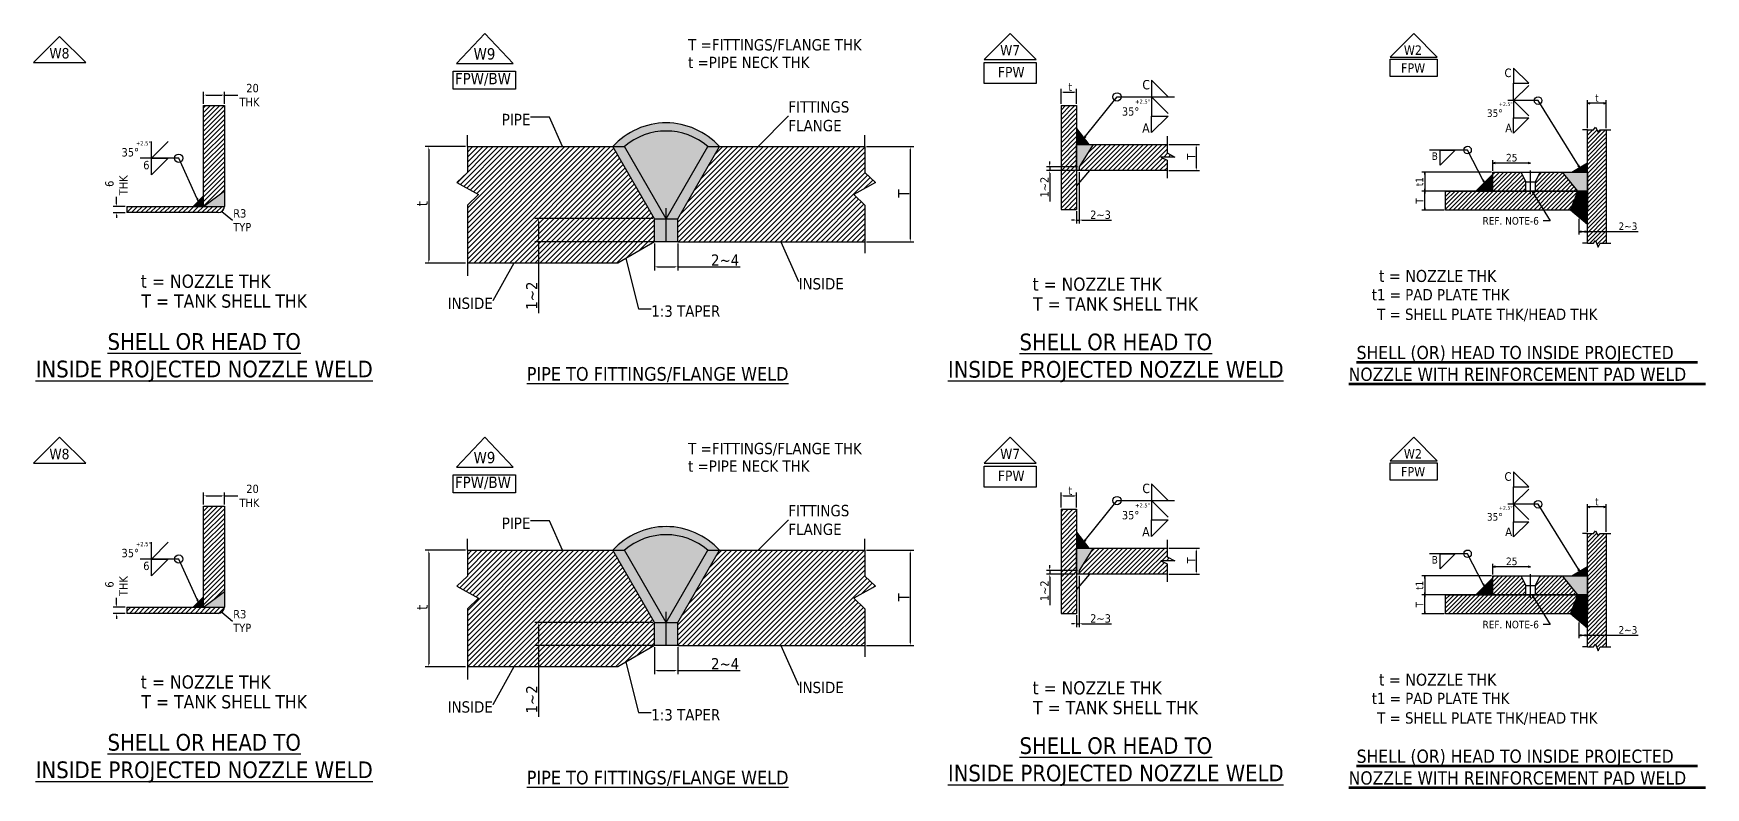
# Model space of a CAD drawing. Header units: inches. Extents: x 702.7 to 715.7, y -1006.6 to -1003.4.
# Drawn here: x 702.7 to 709.74, y -1006.59 to -1003.41 of the extents above; entities that cross this region are included whole.
import ezdxf

# ---------------------------------------------------------------- set-up
doc = ezdxf.new("R2010")
doc.units = ezdxf.units.IN
doc.header["$MEASUREMENT"] = 0
doc.linetypes.add('CHAIN', pattern=[0.7087, 0.4724, -0.0591, 0.1181, -0.0591])
for name, color, linetype, lineweight in [('Centerline (ANSI)', 7, 'Continuous', 25), ('Dimension (ANSI)', 7, 'Continuous', 25), ('Hatch (ANSI)', 7, 'Continuous', 18), ('Sketch Geometry (ANSI)', 7, 'Continuous', 25), ('Symbol (ANSI)', 7, 'Continuous', 25)]:
    doc.layers.add(name, color=color, linetype=linetype, lineweight=lineweight)
doc.styles.add('MtXpl_Tahoma', font='tahoma.ttf')
doc.styles.add('Note Text (ANSI)', font='tahoma.ttf')
doc.dimstyles.new('Default (ANSI)', dxfattribs={"dimtxt": 0.12, "dimasz": 0.098425, "dimexe": 0.125, "dimexo": 0.0625, "dimgap": 0.031496, "dimtad": 0, "dimtih": 1, "dimtoh": 1, "dimrnd": 1e-08, "dimzin": 4, "dimdsep": 46, "dimtxsty": 'Note Text (ANSI)', "dimcen": 0.09, "dimdle": 0.393701, "dimclrd": 256, "dimclre": 256, "dimclrt": 256, "dimadec": 0, "dimazin": 1, "dimtfac": 1, "dimtofl": 0, "dimtmove": 0, "dimatfit": 3, "dimfxl": 1, "dimtolj": 1, "dimtzin": 4, "dimlwd": -1, "dimlwe": -1, "dimarcsym": 0})
doc.dimstyles.new('Default - mm (ANSI)', dxfattribs={"dimtxt": 0.12, "dimasz": 0.098425, "dimexe": 0.125, "dimexo": 0.063, "dimgap": 0.031496, "dimtad": 0, "dimtoh": 1, "dimlfac": 25.4, "dimrnd": 1e-08, "dimzin": 4, "dimdsep": 46, "dimtxsty": 'Note Text (ANSI)', "dimcen": 0.09, "dimdle": 0.393701, "dimclrd": 256, "dimclre": 256, "dimclrt": 256, "dimadec": 1, "dimazin": 1, "dimtfac": 1, "dimtofl": 0, "dimtmove": 0, "dimatfit": 3, "dimfxl": 1, "dimtolj": 1, "dimtzin": 4, "dimlwd": -1, "dimlwe": -1, "dimarcsym": 0})
doc.dimstyles.new('Default - mm (ANSI)$7', dxfattribs={"dimtxt": 0.12, "dimasz": 0.098425, "dimexe": 0.125, "dimexo": 0.063, "dimgap": 0.031496, "dimtad": 0, "dimtoh": 1, "dimlfac": 25.4, "dimrnd": 1e-08, "dimzin": 4, "dimdsep": 46, "dimtxsty": 'Note Text (ANSI)', "dimcen": 0.09, "dimdle": 0.393701, "dimclrd": 256, "dimclre": 256, "dimclrt": 256, "dimadec": 1, "dimazin": 1, "dimtfac": 1, "dimtofl": 0, "dimtmove": 0, "dimatfit": 3, "dimfxl": 1, "dimtolj": 1, "dimtzin": 4, "dimlwd": -1, "dimlwe": -1, "dimarcsym": 0})
doc.dimstyles.new('Default - mm [in] (ANSI)', dxfattribs={"dimtxt": 0.12, "dimasz": 0.098425, "dimexe": 0.125, "dimexo": 0.063, "dimgap": 0.031496, "dimtad": 0, "dimtoh": 1, "dimlfac": 25.4, "dimrnd": 1e-08, "dimzin": 4, "dimdsep": 46, "dimtxsty": 'Note Text (ANSI)', "dimcen": 0.09, "dimdle": 0.393701, "dimclrd": 256, "dimclre": 256, "dimclrt": 256, "dimadec": 1, "dimazin": 1, "dimtfac": 1, "dimtofl": 0, "dimtmove": 0, "dimatfit": 3, "dimfxl": 1, "dimtolj": 1, "dimtzin": 4, "dimlwd": -1, "dimlwe": -1, "dimarcsym": 0})
pattern_1 = [(45, (-158.539, -363.578), (-2.245064, 2.245064), [])]
pattern_2 = [(45, (-137.8212, -348.956), (-2.245064, 2.245064), [])]
pattern_3 = [(45, (-160.9707, -395.909), (-2.245064, 2.245064), [])]

# ---------------------------------------------------------------- blocks, each defined once
blk = doc.blocks.new('*D11')
at = {"layer": 'Defpoints', "color": 0, "transparency": 16777216}
for p in [(316.3, 307.4), (296.3, 297.4), (316.3, 297.4)]:
    blk.add_point(p, dxfattribs=at)
at = {"layer": 'Dimension (ANSI)', "transparency": 16777216}
for p, q in [((296.3, 299), (296.3, 310.6)), ((298.8, 307.4), (313.8, 307.4)), ((316.3, 299), (316.3, 310.6)), ((316.3, 307.4), (329.2, 307.4))]:
    blk.add_line(p, q, dxfattribs=at)
for points in [[(298.8, 307.8), (298.8, 307), (296.3, 307.4)], [(313.8, 307.8), (313.8, 307), (316.3, 307.4)]]:
    blk.add_solid(points, dxfattribs=at)
at = {"layer": 'Dimension (ANSI)', "transparency": 16777216, "insert": (340.2, 307.4), "char_height": 8, "attachment_point": 5, "style": 'Note Text (ANSI)'}
blk.add_mtext('\\A1; \\fTahoma|b0|i0; 20\\P\\fTahoma|b0|i0;THK', dxfattribs=at)
blk = doc.blocks.new('*D12')
at = {"layer": 'Defpoints', "color": 0, "transparency": 16777216}
for p in [(212.9, 194.8), (222.9, 200.8), (222.9, 194.8)]:
    blk.add_point(p, dxfattribs=at)
at = {"layer": 'Dimension (ANSI)', "transparency": 16777216}
for p, q in [((212.9, 203.3), (212.9, 209.9)), ((221.3, 200.8), (209.7, 200.8)), ((221.3, 194.8), (209.7, 194.8)), ((212.9, 192.3), (212.9, 189.8))]:
    blk.add_line(p, q, dxfattribs=at)
for points in [[(212.5, 203.3), (213.3, 203.3), (212.9, 200.8)], [(212.5, 192.3), (213.3, 192.3), (212.9, 194.8)]]:
    blk.add_solid(points, dxfattribs=at)
at = {"layer": 'Dimension (ANSI)', "transparency": 16777216, "insert": (212.9, 221), "char_height": 8, "attachment_point": 5, "rotation": 90, "style": 'Note Text (ANSI)'}
blk.add_mtext('\\A1; \\fTahoma|b0|i0;6\\P\\fTahoma|b0|i0;THK', dxfattribs=at)
blk = doc.blocks.new('*D5')
at = {"layer": 'Defpoints', "color": 0, "transparency": 16777216}
for p in [(287.3, 165.4), (307.7, 165.4), (287.3, 143.4)]:
    blk.add_point(p, dxfattribs=at)
at = {"layer": 'Dimension (ANSI)', "transparency": 16777216}
for p, q in [((287.3, 163.8), (287.3, 140.2)), ((307.7, 163.8), (307.7, 140.2)), ((289.8, 143.4), (305.2, 143.4)), ((307.7, 143.4), (362.8, 143.4))]:
    blk.add_line(p, q, dxfattribs=at)
for points in [[(289.8, 143.8), (289.8, 142.9), (287.3, 143.4)], [(305.2, 143.8), (305.2, 142.9), (307.7, 143.4)]]:
    blk.add_solid(points, dxfattribs=at)
at = {"layer": 'Dimension (ANSI)', "transparency": 16777216, "insert": (334.8, 154.3), "char_height": 6, "attachment_point": 1, "style": 'Note Text (ANSI)'}
blk.add_mtext('\\A1; \\fTahoma|b0|i0;{\\H9.9700;2~4}', dxfattribs=at)
blk = doc.blocks.new('*D6')
at = {"layer": 'Defpoints', "color": 0, "transparency": 16777216}
for p in [(185.2, 185.8), (287.3, 185.8), (287.3, 165.4)]:
    blk.add_point(p, dxfattribs=at)
at = {"layer": 'Dimension (ANSI)', "transparency": 16777216}
for p, q in [((285.7, 185.8), (182, 185.8)), ((185.2, 183.3), (185.2, 167.9)), ((285.7, 165.4), (182, 165.4)), ((185.2, 165.4), (185.2, 102.5))]:
    blk.add_line(p, q, dxfattribs=at)
for points in [[(184.8, 183.3), (185.6, 183.3), (185.2, 185.8)], [(184.8, 167.9), (185.6, 167.9), (185.2, 165.4)]]:
    blk.add_solid(points, dxfattribs=at)
at = {"layer": 'Dimension (ANSI)', "transparency": 16777216, "insert": (174.2, 103.3), "char_height": 6, "attachment_point": 1, "rotation": 90, "style": 'Note Text (ANSI)'}
blk.add_mtext('\\A1; \\fTahoma|b0|i0;{\\H9.9700;1~2}', dxfattribs=at)
blk = doc.blocks.new('*D7')
at = {"layer": 'Defpoints', "color": 0, "transparency": 16777216}
for p in [(122.5, 249.3), (88.5, 146.7), (122.5, 146.7)]:
    blk.add_point(p, dxfattribs=at)
at = {"layer": 'Dimension (ANSI)', "transparency": 16777216}
for p, q in [((120.9, 249.3), (85.4, 249.3)), ((88.5, 246.8), (88.5, 149.2)), ((120.9, 146.7), (85.4, 146.7))]:
    blk.add_line(p, q, dxfattribs=at)
for points in [[(88.1, 246.8), (88.9, 246.8), (88.5, 249.3)], [(88.1, 149.2), (88.9, 149.2), (88.5, 146.7)]]:
    blk.add_solid(points, dxfattribs=at)
at = {"layer": 'Dimension (ANSI)', "transparency": 16777216, "insert": (77.6, 194.4), "char_height": 6, "attachment_point": 1, "rotation": 90, "style": 'Note Text (ANSI)'}
blk.add_mtext('\\A1; \\fTahoma|b0|i0;{\\H9.9900;t}', dxfattribs=at)
blk = doc.blocks.new('*D8')
at = {"layer": 'Defpoints', "color": 0, "transparency": 16777216}
for p in [(472.5, 249.3), (472.5, 165.4), (512.5, 165.4)]:
    blk.add_point(p, dxfattribs=at)
at = {"layer": 'Dimension (ANSI)', "transparency": 16777216}
for p, q in [((474.1, 249.3), (515.7, 249.3)), ((512.5, 246.8), (512.5, 167.9)), ((474.1, 165.4), (515.7, 165.4))]:
    blk.add_line(p, q, dxfattribs=at)
for points in [[(512.1, 246.8), (512.9, 246.8), (512.5, 249.3)], [(512.1, 167.9), (512.9, 167.9), (512.5, 165.4)]]:
    blk.add_solid(points, dxfattribs=at)
at = {"layer": 'Dimension (ANSI)', "transparency": 16777216, "insert": (501.7, 202), "char_height": 6, "attachment_point": 1, "rotation": 90, "style": 'Note Text (ANSI)'}
blk.add_mtext('\\A1; \\fTahoma|b0|i0;{\\H9.9900;T}', dxfattribs=at)
blk = doc.blocks.new('*D16')
at = {"layer": 'Defpoints', "color": 0, "transparency": 16777216}
for p in [(222.3, 307.1), (207.3, 294.2), (222.3, 294.2)]:
    blk.add_point(p, dxfattribs=at)
at = {"layer": 'Dimension (ANSI)', "transparency": 16777216}
for p, q in [((207.3, 295.8), (207.3, 310.3)), ((209.8, 307.1), (219.8, 307.1)), ((222.3, 295.8), (222.3, 310.3))]:
    blk.add_line(p, q, dxfattribs=at)
for points in [[(209.8, 307.6), (209.8, 306.7), (207.3, 307.1)], [(219.8, 307.6), (219.8, 306.7), (222.3, 307.1)]]:
    blk.add_solid(points, dxfattribs=at)
at = {"layer": 'Dimension (ANSI)', "transparency": 16777216, "insert": (211.3, 316.1), "char_height": 8, "attachment_point": 1, "style": 'Note Text (ANSI)'}
blk.add_mtext('\\A1; \\fTahoma|b0|i0;t', dxfattribs=at)
blk = doc.blocks.new('*D17')
at = {"layer": 'Defpoints', "color": 0, "transparency": 16777216}
for p in [(224.7, 231.7), (222.3, 194.2), (222.3, 184.2)]:
    blk.add_point(p, dxfattribs=at)
at = {"layer": 'Dimension (ANSI)', "transparency": 16777216}
for p, q in [((224.7, 230.1), (224.7, 181)), ((219.8, 184.2), (217.3, 184.2)), ((222.3, 192.6), (222.3, 181)), ((222.3, 184.2), (224.7, 184.2)), ((227.2, 184.2), (255.9, 184.2))]:
    blk.add_line(p, q, dxfattribs=at)
for points in [[(219.8, 184.6), (219.8, 183.8), (222.3, 184.2)], [(227.2, 184.6), (227.2, 183.8), (224.7, 184.2)]]:
    blk.add_solid(points, dxfattribs=at)
at = {"layer": 'Dimension (ANSI)', "transparency": 16777216, "insert": (232.3, 193.3), "char_height": 8, "attachment_point": 1, "style": 'Note Text (ANSI)'}
blk.add_mtext('\\A1; \\fTahoma|b0|i0;2~3', dxfattribs=at)
blk = doc.blocks.new('*D18')
at = {"layer": 'Defpoints', "color": 0, "transparency": 16777216}
for p in [(196.4, 235.4), (222.3, 231.7), (224.7, 235.4)]:
    blk.add_point(p, dxfattribs=at)
at = {"layer": 'Dimension (ANSI)', "transparency": 16777216}
for p, q in [((223.1, 235.4), (193.2, 235.4)), ((220.7, 231.7), (193.2, 231.7)), ((196.4, 237.9), (196.4, 240.4)), ((196.4, 235.4), (196.4, 231.7)), ((196.4, 229.2), (196.4, 202.1))]:
    blk.add_line(p, q, dxfattribs=at)
for points in [[(196, 237.9), (196.8, 237.9), (196.4, 235.4)], [(196, 229.2), (196.8, 229.2), (196.4, 231.7)]]:
    blk.add_solid(points, dxfattribs=at)
at = {"layer": 'Dimension (ANSI)', "transparency": 16777216, "insert": (187.4, 202.9), "char_height": 8, "attachment_point": 1, "rotation": 90, "style": 'Note Text (ANSI)'}
blk.add_mtext('\\A1; \\fTahoma|b0|i0;1~2', dxfattribs=at)
blk = doc.blocks.new('*D19')
at = {"layer": 'Defpoints', "color": 0, "transparency": 16777216}
for p in [(309.2, 256.7), (309.2, 231.7), (337.2, 231.7)]:
    blk.add_point(p, dxfattribs=at)
at = {"layer": 'Dimension (ANSI)', "transparency": 16777216}
for p, q in [((310.8, 256.7), (340.4, 256.7)), ((337.2, 254.2), (337.2, 234.2)), ((310.8, 231.7), (340.4, 231.7))]:
    blk.add_line(p, q, dxfattribs=at)
for points in [[(336.8, 254.2), (337.6, 254.2), (337.2, 256.7)], [(336.8, 234.2), (337.6, 234.2), (337.2, 231.7)]]:
    blk.add_solid(points, dxfattribs=at)
at = {"layer": 'Dimension (ANSI)', "transparency": 16777216, "insert": (328.4, 239.3), "char_height": 8, "attachment_point": 1, "rotation": 90, "style": 'Note Text (ANSI)'}
blk.add_mtext('\\A1; \\fTahoma|b0|i0;T', dxfattribs=at)
blk = doc.blocks.new('w2')
at = {"layer": 'Dimension (ANSI)'}
for points in [[(186.3, -73.4), (183.8, -73.9), (186.3, -74.4)], [(201.3, -74.4), (203.8, -73.9), (201.3, -73.4)], [(86.3, -136.7), (83.8, -137.2), (86.3, -137.7)], [(121.3, -137.7), (123.8, -137.2), (121.3, -136.7)], [(12.3, -149.5), (11.8, -147), (11.3, -149.5)], [(11.3, -164.5), (11.8, -167), (12.3, -164.5)], [(12.3, -169.5), (11.8, -167), (11.3, -169.5)], [(11.3, -184.5), (11.8, -187), (12.3, -184.5)], [(177.4, -209.4), (174.9, -209.9), (177.4, -210.4)], [(181.3, -210.4), (183.8, -209.9), (181.3, -209.4)]]:
    blk.add_hatch(color=256, dxfattribs=at).paths.add_polyline_path(points)
at = {"layer": 'Hatch (ANSI)'}
h = blk.add_hatch(dxfattribs=at)
h.set_pattern_fill('ANSI31', color=256, scale=25.4, style=0)
h.set_pattern_definition(pattern_3)
h.paths.add_polyline_path([(183.8, -102), (183.8, -222), (190.3, -222), (192.6, -219.3), (195.3, -226.1), (197.3, -222), (203.8, -222), (203.8, -102), (197.3, -102), (195.3, -104.4), (192.6, -99.3), (190.3, -102)])
for points in [[(183.8, -147), (183.8, -137), (167.5, -147)], [(83.8, -167), (83.8, -149), (65.8, -167)], [(183.8, -167), (183.8, -147), (157.5, -147), (173.8, -167)], [(183.8, -187), (183.8, -167), (173.8, -167), (166, -187)], [(183.8, -187), (166, -187), (183.8, -202.1)]]:
    blk.add_hatch(color=256, dxfattribs=at).paths.add_polyline_path(points)
h = blk.add_hatch(dxfattribs=at)
h.set_pattern_fill('ANSI31', color=256, scale=25.4, style=0)
h.set_pattern_definition(pattern_3)
h.paths.add_polyline_path([(83.8, -167), (118.8, -167), (118.8, -157), (113.8, -147), (83.8, -147)])
h = blk.add_hatch(dxfattribs=at)
h.set_pattern_fill('ANSI31', color=256, scale=25.4, style=0)
h.set_pattern_definition(pattern_3)
h.paths.add_polyline_path([(128.8, -167), (173.8, -167), (157.5, -147), (133.8, -147), (128.8, -157)])
h = blk.add_hatch(dxfattribs=at)
h.set_pattern_fill('ANSI31', color=256, scale=25.4, style=0)
h.set_pattern_definition(pattern_3)
h.paths.add_polyline_path([(33.8, -167), (33.8, -187), (166, -187), (173.8, -167)])
at = {"layer": 'Symbol (ANSI)'}
for points in [[(173.9, -140.1), (175.7, -142), (174.8, -139.6)], [(73.3, -156), (74.8, -158), (74.1, -155.5)], [(127.1, -168.9), (125.3, -167), (126.2, -169.4)]]:
    blk.add_hatch(color=256, dxfattribs=at).paths.add_polyline_path(points)
at = {"layer": 'Centerline (ANSI)', "linetype": 'CHAIN', "ltscale": 24.192183}
blk.add_line((123.8, -170.2), (123.8, -135.6), dxfattribs=at)
at = {"layer": 'Dimension (ANSI)'}
for p, q in [((183.8, -100.4), (183.8, -70.8)), ((203.8, -100.4), (203.8, -70.8)), ((186.3, -73.4), (183.8, -73.9)), ((183.8, -73.9), (186.3, -74.4)), ((186.3, -73.9), (183.8, -73.9)), ((186.3, -74.4), (186.3, -73.4)), ((201.3, -73.9), (186.3, -73.9)), ((201.3, -73.4), (201.3, -74.4)), ((203.8, -73.9), (201.3, -73.4)), ((201.3, -74.4), (203.8, -73.9)), ((201.3, -73.9), (203.8, -73.9)), ((83.8, -145.4), (83.8, -134.1)), ((86.3, -136.7), (83.8, -137.2)), ((83.8, -137.2), (86.3, -137.7)), ((86.3, -137.2), (83.8, -137.2)), ((86.3, -137.7), (86.3, -136.7)), ((121.3, -137.2), (86.3, -137.2)), ((121.3, -136.7), (121.3, -137.7)), ((123.8, -137.2), (121.3, -136.7)), ((121.3, -137.7), (123.8, -137.2)), ((121.3, -137.2), (123.8, -137.2)), ((82.2, -147), (8.7, -147)), ((11.8, -147), (11.3, -149.5)), ((11.3, -149.5), (12.3, -149.5)), ((12.3, -149.5), (11.8, -147)), ((11.8, -149.5), (11.8, -147)), ((11.8, -149.5), (11.8, -164.5)), ((82.2, -167), (8.7, -167)), ((82.2, -167), (8.7, -167)), ((12.3, -164.5), (11.3, -164.5)), ((11.3, -164.5), (11.8, -167)), ((11.8, -167), (11.3, -169.5)), ((11.3, -169.5), (12.3, -169.5)), ((11.8, -167), (12.3, -164.5)), ((11.8, -164.5), (11.8, -167)), ((12.3, -169.5), (11.8, -167)), ((11.8, -169.5), (11.8, -167)), ((11.8, -184.5), (11.8, -169.5)), ((32.2, -187), (8.7, -187)), ((12.3, -184.5), (11.3, -184.5)), ((11.3, -184.5), (11.8, -187)), ((11.8, -187), (12.3, -184.5)), ((11.8, -184.5), (11.8, -187)), ((174.9, -196.2), (174.9, -213)), ((177.4, -209.4), (174.9, -209.9)), ((174.9, -209.9), (177.4, -210.4)), ((177.4, -209.9), (174.9, -209.9)), ((177.4, -210.4), (177.4, -209.4)), ((181.3, -209.9), (177.4, -209.9)), ((181.3, -209.4), (181.3, -210.4)), ((183.8, -209.9), (181.3, -209.4)), ((181.3, -210.4), (183.8, -209.9)), ((181.3, -209.9), (183.8, -209.9)), ((237.6, -209.9), (183.8, -209.9))]:
    blk.add_line(p, q, dxfattribs=at)
at = {"layer": 'Sketch Geometry (ANSI)'}
for p, q in [((0, 0), (-25, -25)), ((25, -25), (0, 0)), ((-25, -25), (25, -25)), ((-24.8, -27.3), (24.9, -27.3)), ((-24.8, -45.5), (-24.8, -27.3)), ((24.9, -27.3), (24.9, -45.5)), ((24.9, -45.5), (-24.8, -45.5)), ((183.8, -102), (178.8, -102)), ((183.8, -222), (183.8, -102)), ((183.8, -102), (190.3, -102)), ((190.3, -102), (192.6, -99.3)), ((192.6, -99.3), (195.3, -104.4)), ((195.3, -104.4), (197.3, -102)), ((197.3, -102), (203.8, -102)), ((203.8, -102), (203.8, -222)), ((203.8, -102), (208.8, -102)), ((167.5, -147), (183.8, -137)), ((83.8, -149), (65.8, -167)), ((83.8, -167), (83.8, -147)), ((83.8, -147), (183.8, -147)), ((118.8, -157), (113.8, -147)), ((118.8, -167), (118.8, -157)), ((118.8, -157), (128.8, -157)), ((128.8, -157), (133.8, -147)), ((128.8, -167), (128.8, -157)), ((173.8, -167), (157.5, -147)), ((157.5, -147), (167.5, -147)), ((183.8, -147), (183.8, -167)), ((33.8, -187), (33.8, -167)), ((33.8, -167), (183.8, -167)), ((65.8, -167), (83.8, -167)), ((183.8, -167), (83.8, -167)), ((166, -187), (173.8, -167)), ((183.8, -167), (183.8, -187)), ((183.8, -187), (33.8, -187)), ((183.8, -202.1), (166, -187)), ((183.8, -222), (178.8, -222)), ((183.8, -222), (190.3, -222)), ((190.3, -222), (192.6, -219.3)), ((192.6, -219.3), (195.3, -226.1)), ((195.3, -226.1), (197.3, -222)), ((197.3, -222), (203.8, -222)), ((203.8, -222), (208.8, -222))]:
    blk.add_line(p, q, dxfattribs=at)
at = {"layer": 'Symbol (ANSI)'}
for p, q in [((105.7, -36.7), (105.7, -52.7)), ((121.7, -52.7), (105.7, -36.7)), ((105.7, -55.1), (105.7, -52.7)), ((105.7, -52.7), (121.7, -52.7)), ((105.7, -71.1), (121.7, -55.1)), ((105.7, -71.1), (105.7, -55.1)), ((131.7, -71.1), (99.7, -71.1)), ((105.7, -71.1), (121.7, -87.1)), ((105.7, -71.1), (105.7, -87.1)), ((105.7, -87.1), (105.7, -89.5)), ((174.4, -139.9), (131.7, -71.1)), ((105.7, -105.5), (105.7, -89.5)), ((121.7, -89.5), (105.7, -105.5)), ((105.7, -89.5), (121.7, -89.5)), ((50, -123.5), (16.7, -123.5)), ((28, -139.5), (28, -123.5)), ((44, -123.5), (28, -139.5)), ((28, -123.5), (44, -123.5)), ((57, -123.5), (47.5, -123.5)), ((73.7, -155.8), (57, -123.5)), ((174.8, -139.6), (173.9, -140.1)), ((173.9, -140.1), (175.7, -142)), ((174.4, -139.9), (175.7, -142)), ((175.7, -142), (174.8, -139.6)), ((74.1, -155.5), (73.3, -156)), ((73.3, -156), (74.8, -158)), ((73.7, -155.8), (74.8, -158)), ((74.8, -158), (74.1, -155.5)), ((125.3, -167), (126.2, -169.4)), ((127.1, -168.9), (125.3, -167)), ((126.6, -169.1), (125.3, -167)), ((126.2, -169.4), (127.1, -168.9)), ((126.6, -169.1), (144.5, -198.4)), ((144.5, -198.4), (137, -198.4))]:
    blk.add_line(p, q, dxfattribs=at)
at = {"layer": 'Symbol (ANSI)', "linetype": 'Continuous', "lineweight": 120}
for p, q in [((-60.4, -348), (300.5, -348)), ((-68.8, -371), (308.9, -371))]:
    blk.add_line(p, q, dxfattribs=at)
at = {"layer": 'Symbol (ANSI)'}
for centre in [(131.7, -71.1), (57, -123.5)]:
    blk.add_circle(centre, 4, dxfattribs=at)
at = {"layer": 'Dimension (ANSI)', "style": 'MtXpl_Tahoma'}
for s, p in [('t', (192, -72.2)), ('25', (97.8, -135.5)), ('2~3', (216.8, -208.1))]:
    blk.add_text(s, height=8, dxfattribs=at).set_placement(p)
for s, p in [('t1', (10.1, -161.8)), ('T', (10.2, -180.2))]:
    blk.add_text(s, height=8, rotation=90, dxfattribs=at).set_placement(p)
at = {"layer": 'Symbol (ANSI)', "style": 'MtXpl_Tahoma'}
for s, height, p in [('W2', 10, (-10.4, -22.7)), ('FPW', 10, (-13.4, -41.6)), ('C', 9, (96.1, -46.2)), ('35°', 8, (77.5, -88.4)), ('+2.5°', 4, (90.3, -76.9)), ('A', 9, (96.9, -104.7)), ('B', 8, (19.1, -133.9)), ('REF. NOTE-6', 8, (72.9, -202.4)), ('t = NOZZLE THK', 12.7, (-36.8, -263.1)), ('t1 = PAD PLATE THK', 12, (-44.4, -282.6)), ('T = SHELL PLATE THK/HEAD THK', 12, (-38.7, -303.3)), ('SHELL (OR) HEAD TO INSIDE PROJECTED', 14, (-60.4, -344.8)), ('NOZZLE WITH REINFORCEMENT PAD WELD', 14, (-68.8, -367.8))]:
    blk.add_text(s, height=height, dxfattribs=at).set_placement(p)
blk = doc.blocks.new('W2_Adnoc')
at = {"xscale": 0.003976821863877185, "yscale": 0.003976821863877185, "zscale": 0.003976821863877185}
blk.add_blockref('w2', (0, 0), dxfattribs=at)
blk = doc.blocks.new('test__8')
at = {"layer": 'Hatch (ANSI)'}
h = blk.add_hatch(dxfattribs=at)
h.set_pattern_fill('ANSI31', color=256, scale=25.4, style=0)
h.set_pattern_definition(pattern_1)
h.paths.add_polyline_path([(157.73756, -66.17788), (137.73756, -66.17788), (137.73756, -162.73756), (157.73756, -147.73756)])
for points in [[(137.73756, -162.73756), (137.73756, -152.73756), (127.73756, -162.73756)], [(157.73756, -162.73756), (157.73756, -147.73756), (137.73756, -162.73756)]]:
    blk.add_hatch(color=256, dxfattribs=at).paths.add_polyline_path(points)
h = blk.add_hatch(dxfattribs=at)
h.set_pattern_fill('ANSI31', color=256, scale=25.4, style=0)
h.set_pattern_definition(pattern_1)
edge = h.paths.add_edge_path()
edge.add_line((64.3504, -168.73756), (151.73756, -168.73756))
edge.add_arc((151.73756, -162.73756), 6, 270, 360)
edge.add_line((157.73756, -162.73756), (64.3504, -162.73756))
edge.add_line((64.3504, -162.73756), (64.3504, -168.73756))
at = {"layer": 'Sketch Geometry (ANSI)'}
for p, q in [((0, 0), (-25, -25)), ((0, 0), (-25, -25)), ((25, -25), (0, 0)), ((25, -25), (0, 0)), ((-25, -25), (25, -25)), ((-25, -25), (25, -25)), ((137.73756, -157.74016), (137.73756, -66.17788)), ((137.73756, -66.17788), (157.73756, -66.17788)), ((157.73756, -66.17788), (157.73756, -162.73756)), ((127.73756, -162.73756), (137.73756, -152.73756)), ((137.73756, -162.73756), (157.73756, -147.73756)), ((137.73756, -162.73756), (137.73756, -157.74016)), ((64.3504, -162.73756), (127.73756, -162.73756)), ((64.3504, -162.73756), (64.3504, -168.73756)), ((151.73756, -168.73756), (64.3504, -168.73756)), ((127.73756, -162.73756), (157.73756, -162.73756))]:
    blk.add_line(p, q, dxfattribs=at)
blk.add_arc((151.73756, -162.73756), 6, 270, 0, dxfattribs=at)
at = {"layer": 'Symbol (ANSI)'}
for p, q in [((88.00675, -116.66654), (88.00675, -100.66654)), ((88.00675, -116.66654), (104.00676, -100.66654)), ((114.00676, -116.66654), (77.20351, -116.66654)), ((88.00675, -116.66654), (104.00676, -116.66654)), ((104.00676, -116.66654), (88.00675, -132.66654)), ((88.00675, -132.66654), (88.00675, -116.66654)), ((131.7002, -155.46295), (114.00676, -116.66654)), ((132.15513, -155.25548), (131.24528, -155.67042)), ((131.24528, -155.67042), (132.73756, -157.73756)), ((131.7002, -155.46295), (132.73756, -157.73756)), ((132.73756, -157.73756), (132.15513, -155.25548))]:
    blk.add_line(p, q, dxfattribs=at)
at = {"layer": 'Symbol (ANSI)', "flags": 128}
blk.add_lwpolyline([(131.24528, -155.67042), (132.73757, -157.73757), (132.15512, -155.25548), (131.24528, -155.67042)], dxfattribs=at)
at = {"layer": 'Symbol (ANSI)'}
blk.add_circle((114.00676, -116.66654), 4, dxfattribs=at)
blk.add_solid([(131.24528, -155.67042), (132.73757, -157.73757), (132.15512, -155.25548), (131.24528, -155.67042)], dxfattribs=at)
at = {"layer": 'Symbol (ANSI)', "style": 'Note Text (ANSI)'}
for s, insert, char_height, width, attachment_point in [('\\fTahoma|b0|i0;{\\H10.0000;W8}', (-9.71461, -11.15934), 10, 19.902755, 1), ('\\fTahoma|b0|i0;35°', (59.2581, -106.95069), 8.0000001, 17.1863866, 1), ('\\fTahoma|b0|i0;{\\H4.0000;+2.5°}', (73.1194, -100.37642), 4.0000001, 14.2625618, 1), ('\\fTahoma|b0|i0;{\\H12.7000;t = NOZZLE THK}', (139.80665, -234.48974), 12.6999998, 146.1485618, 5), ('\\fTahoma|b0|i0;{\\H12.7000;T = TANK SHELL THK}', (157.49664, -253.45456), 12.6999998, 179.6427535, 5)]:
    blk.add_mtext(s, dxfattribs=dict(at, insert=insert, char_height=char_height, width=width, attachment_point=attachment_point))
at = {"layer": 'Symbol (ANSI)', "insert": (80.05151, -127.38421), "char_height": 8, "attachment_point": 7, "style": 'Note Text (ANSI)'}
blk.add_mtext('6', dxfattribs=at)
at = {"layer": 'Symbol (ANSI)', "line_spacing_factor": 0.987884, "style": 'Note Text (ANSI)'}
for s, insert, char_height, width, attachment_point in [('\\fTahoma|b0|i0;R3\\P\\fTahoma|b0|i0;TYP', (166.16191, -176.05241), 8.0000001, 18.8330638, 4), ('\\fTahoma|b0|i0;{\\H16.0000;\\LSHELL OR HEAD TO\\P}\\fTahoma|b0|i0;{\\H16.0000;\\LINSIDE PROJECTED NOZZLE WELD}\\l', (138.39295, -307.44424), 16.0000002, 357.6645496, 5)]:
    blk.add_mtext(s, dxfattribs=dict(at, insert=insert, char_height=char_height, width=width, attachment_point=attachment_point))
at = {"layer": 'Dimension (ANSI)'}
dim = blk.add_linear_dim(base=(157.73756, -56.17788), p1=(137.73756, -66.17788), p2=(157.73756, -66.17788), text=' \\fTahoma|b0|i0; 20\\P\\fTahoma|b0|i0;THK', dimstyle='Default (ANSI)', override={"dimgap": 0.8, "dimtih": 0, "dimtoh": 0, "dimdec": 2, "dimtol": 0, "dimlim": 0, "dimtp": 0, "dimtm": 0, "dimtdec": 2, "dimatfit": 2}, dxfattribs=at)
dim.commit()
dim.dimension.update_dxf_attribs({"geometry": '*D11', "text_midpoint": (181.69554, -56.17788), "dimtype": 128, "insert": (-158.53908, -363.57801)})
dim = blk.add_linear_dim(base=(54.3504, -168.73756), p1=(64.3504, -162.73756), p2=(64.3504, -168.73756), angle=270, text=' \\fTahoma|b0|i0;6\\P\\fTahoma|b0|i0;THK', dimstyle='Default - mm [in] (ANSI)', override={"dimgap": 0.8, "dimtoh": 0, "dimdec": 2, "dimtol": 0, "dimlim": 0, "dimtp": 0, "dimtm": 0, "dimtdec": 2, "dimatfit": 1}, dxfattribs=at)
dim.commit()
dim.dimension.update_dxf_attribs({"geometry": '*D12', "text_midpoint": (54.3504, -142.59445), "dimtype": 128, "insert": (-158.53908, -363.57801)})
at = {"layer": 'Symbol (ANSI)'}
blk.add_leader([(155.18565, -167.64783), (165.36191, -176.05241)], dimstyle='Default - mm (ANSI)$7', override={"dimtad": 0}, dxfattribs=at)
blk = doc.blocks.new('W8_Adnoc')
at = {"xscale": 0.004398376073890934, "yscale": 0.004398376073890934, "zscale": 0.004398376073890934}
blk.add_blockref('test__8', (0, 0), dxfattribs=at)
blk = doc.blocks.new('weld3')
at = {"layer": 'Hatch (ANSI)'}
h = blk.add_hatch(color=256, dxfattribs=at)
edge = h.paths.add_edge_path()
edge.add_arc((159.70879, -141.90826), 55.95205, 49.03462078, 130.96537922)
edge.add_line((123.02646, -99.65854), (112.8236, -99.65854))
edge.add_arc((159.70879, -141.90826), 63.11307, 42.02301117, 137.97698883, ccw=False)
edge.add_line((206.59397, -99.65854), (196.39111, -99.65854))
h = blk.add_hatch(color=256, dxfattribs=at)
edge = h.paths.add_edge_path()
edge.add_line((159.70879, -163.19419), (196.39111, -99.65854))
edge.add_arc((159.70879, -141.90826), 55.95205, 49.03462078, 130.96537922)
edge.add_line((123.02646, -99.65854), (159.70879, -163.19419))
h = blk.add_hatch(dxfattribs=at)
h.set_pattern_fill('ANSI31', color=256, scale=25.4, style=0)
h.set_pattern_definition(pattern_2)
h.paths.add_polyline_path([(149.50592, -183.59991), (149.50592, -163.19419), (112.8236, -99.65854), (-15.29121, -99.65854), (-15.29121, -122.35781), (-24.68548, -131.42636), (-5.49282, -141.90826), (-15.29121, -151.36692), (-15.29121, -202.25781), (117.1895, -202.25781)])
for points in [[(149.50592, -163.19419), (159.70879, -163.19419), (123.02646, -99.65854), (112.8236, -99.65854)], [(169.91165, -163.19419), (206.59397, -99.65854), (196.39111, -99.65854), (159.70879, -163.19419)], [(149.50592, -183.59991), (169.91165, -183.59991), (169.91165, -163.19419), (149.50592, -163.19419)]]:
    blk.add_hatch(color=256, dxfattribs=at).paths.add_polyline_path(points)
h = blk.add_hatch(dxfattribs=at)
h.set_pattern_fill('ANSI31', color=256, scale=25.4, style=0)
h.set_pattern_definition(pattern_2)
h.paths.add_polyline_path([(169.91165, -183.59991), (334.70879, -183.59991), (334.70879, -151.36692), (324.91039, -141.90826), (344.10305, -131.42636), (334.70879, -122.35781), (334.70879, -99.65854), (206.59397, -99.65854), (169.91165, -163.19419)])
at = {"layer": 'Sketch Geometry (ANSI)'}
for p, q in [((0, 0), (-25, -26.56319)), ((25, -26.56319), (0, 0)), ((-25, -26.56319), (25, -26.56319)), ((-27.77673, -33.1977), (27.02968, -33.1977)), ((-27.77673, -49.11939), (-27.77673, -33.1977)), ((27.02968, -33.1977), (27.02968, -49.11939)), ((27.02968, -49.11939), (-27.77673, -49.11939)), ((-15.29121, -99.65854), (-15.29121, -89.65854)), ((-15.29121, -99.65854), (123.02646, -99.65854)), ((-15.29121, -99.65854), (-15.29121, -122.35781)), ((149.50592, -163.19419), (112.8236, -99.65854)), ((159.70879, -163.19419), (123.02646, -99.65854)), ((159.70879, -163.19419), (196.39111, -99.65854)), ((169.91165, -163.19419), (206.59397, -99.65854)), ((196.39111, -99.65854), (334.70879, -99.65854)), ((334.70879, -99.65854), (334.70879, -89.65854)), ((334.70879, -99.65854), (334.70879, -122.35781)), ((-15.29121, -122.35781), (-24.68548, -131.42636)), ((-24.68548, -131.42636), (-5.49282, -141.90826)), ((344.10305, -131.42636), (324.91039, -141.90826)), ((334.70879, -122.35781), (344.10305, -131.42636)), ((-5.49282, -141.90826), (-15.29121, -151.36692)), ((324.91039, -141.90826), (334.70879, -151.36692)), ((-15.29121, -151.36692), (-15.29121, -183.59991)), ((159.70879, -183.59991), (159.70879, -153.9743)), ((334.70879, -151.36692), (334.70879, -183.59991)), ((149.50592, -183.59991), (149.50592, -163.19419)), ((149.50592, -163.19419), (169.91165, -163.19419)), ((169.91165, -183.59991), (169.91165, -163.19419)), ((-15.29121, -183.59991), (-15.29121, -213.59991)), ((149.50592, -183.59991), (117.1895, -202.25781)), ((169.91165, -183.59991), (149.50592, -183.59991)), ((169.91165, -183.59991), (334.70879, -183.59991)), ((334.70879, -183.59991), (334.70879, -193.59991)), ((117.1895, -202.25781), (-15.29121, -202.25781))]:
    blk.add_line(p, q, dxfattribs=at)
for radius, start, end in [(63.11307, 42.02301117, 137.97698883), (55.95205, 49.03462078, 130.96537922)]:
    blk.add_arc((159.70879, -141.90826), radius, start, end, dxfattribs=at)
at = {"layer": 'Symbol (ANSI)', "char_height": 10, "style": 'Note Text (ANSI)'}
for s, insert, width, attachment_point in [('\\fTahoma|b0|i0;{\\H10.0000;W9}', (-9.87751, -12.97734), 20.0497073, 1), ('\\fTahoma|b0|i0;{\\H10.0000;T =FITTINGS/FLANGE THK}', (255.55436, -10.66399), 166.3647731, 5), ('\\fTahoma|b0|i0;{\\H10.0000;t =PIPE NECK THK}', (232.50869, -25.65616), 118.5730361, 5), ('\\fTahoma|b0|i0;{\\H10.0000;FPW/BW}', (-26.29669, -34.77903), 52.9173422, 1), ('\\fTahoma|b0|i0;{\\H10.0000;PIPE}', (40.14934, -70.8207), 28.014586, 3), ('\\fTahoma|b0|i0;{\\H10.0000;INSIDE}', (276.34403, -215.52321), 44.1410065, 1), ('\\fTahoma|b0|i0;{\\H10.0000;INSIDE}', (7.05613, -232.68342), 44.1410065, 3), ('\\fTahoma|b0|i0;{\\H10.0000;1:3 TAPER}', (146.57062, -239.58416), 64.2787695, 1)]:
    blk.add_mtext(s, dxfattribs=dict(at, insert=insert, width=width, attachment_point=attachment_point))
at = {"layer": 'Symbol (ANSI)', "style": 'Note Text (ANSI)'}
for s, insert, char_height, width, attachment_point, line_spacing_factor in [('\\fTahoma|b0|i0;{\\H10.0000;FITTINGS\\P}\\fTahoma|b0|i0;{\\H10.0000;FLANGE}', (267.42714, -73.02146), 10, 59.5137739, 4, 0.987884), ('\\fTahoma|b0|i0;{\\H12.0000;\\LPIPE TO FITTINGS/FLANGE WELD}\\l\\fTahoma|b0|i0;{\\H12.0000;\\P}', (152.19752, -300.64793), 12.0000005, 368.4690755, 5, 0.5)]:
    blk.add_mtext(s, dxfattribs=dict(at, insert=insert, char_height=char_height, width=width, attachment_point=attachment_point, line_spacing_factor=line_spacing_factor))
at = {"layer": 'Dimension (ANSI)'}
for base, p1, p2, angle, text, override, picture, middle in [((-49.29121, -202.25781), (-15.29121, -99.65854), (-15.29121, -202.25781), 90, ' \\fTahoma|b0|i0;{\\H9.9900;t}', {"dimgap": 0.8, "dimtad": 1, "dimtih": 0, "dimtoh": 0, "dimdec": 2, "dimtol": 0, "dimlim": 0, "dimtp": 0, "dimtm": 0, "dimtdec": 2, "dimtofl": 0, "dimatfit": 1}, '*D7', (-49.29121, -150.95817)), ((374.70879, -183.59991), (334.70879, -99.65854), (334.70879, -183.59991), 270, ' \\fTahoma|b0|i0;{\\H9.9900;T}', {"dimgap": 0.8, "dimtad": 1, "dimtih": 0, "dimtoh": 0, "dimdec": 2, "dimtol": 0, "dimlim": 0, "dimtp": 0, "dimtm": 0, "dimtdec": 2, "dimtofl": 0, "dimatfit": 1}, '*D8', (374.70879, -141.62923)), ((47.36803, -163.19419), (149.50592, -183.59991), (149.50592, -163.19419), 90, ' \\fTahoma|b0|i0;{\\H9.9700;1~2}', {"dimgap": 0.8, "dimtad": 1, "dimtih": 0, "dimtoh": 0, "dimdec": 2, "dimtol": 0, "dimlim": 0, "dimtp": 0, "dimtm": 0, "dimtdec": 2, "dimtofl": 0, "dimatfit": 2}, '*D6', (47.36803, -232.23088))]:
    dim = blk.add_linear_dim(base=base, p1=p1, p2=p2, angle=angle, text=text, dimstyle='Default - mm (ANSI)', override=override, dxfattribs=at)
    dim.commit()
    dim.dimension.update_dxf_attribs({"geometry": picture, "text_midpoint": middle, "dimtype": 128, "insert": (-137.82121, -348.95601)})
dim = blk.add_linear_dim(base=(149.50592, -205.59991), p1=(169.91165, -183.59991), p2=(149.50592, -183.59991), text=' \\fTahoma|b0|i0;{\\H9.9700;2~4}', dimstyle='Default - mm (ANSI)', override={"dimgap": 0.8, "dimtad": 1, "dimtih": 0, "dimtoh": 0, "dimdec": 2, "dimtol": 0, "dimlim": 0, "dimtp": 0, "dimtm": 0, "dimtdec": 2, "dimtofl": 0, "dimatfit": 2}, dxfattribs=at)
dim.commit()
dim.dimension.update_dxf_attribs({"geometry": '*D5', "text_midpoint": (210.58565, -205.59991), "dimtype": 128, "insert": (-137.82121, -348.95601)})
at = {"layer": 'Symbol (ANSI)', "annotation_type": 0, "has_hookline": 1}
for points, hookline_direction, text_width in [([(240.68159, -99.65854), (267.29722, -73.02146), (267.39565, -73.02146)], 0, 58.16655), ([(68.49337, -99.65854), (57.12883, -73.81719), (40.18083, -73.8207)], 1, 26.54802), ([(260.70707, -183.59991), (276.21411, -218.52321), (276.31253, -218.52321)], 0, 43.07589), ([(25.47969, -202.25781), (7.18605, -235.68342), (7.08763, -235.68342)], 1, 43.07589), ([(124.2325, -198.19153), (135.47467, -242.56549), (146.53912, -242.58416)], 0, 40.3358)]:
    blk.add_leader(points, dimstyle='Default - mm (ANSI)$7', override={"dimtad": 0}, dxfattribs=dict(at, hookline_direction=hookline_direction, text_width=text_width))
blk = doc.blocks.new('W9_Adnoc')
at = {"xscale": 0.004779392838796145, "yscale": 0.004779392838796145, "zscale": 0.004779392838796145}
blk.add_blockref('weld3', (0, 0), dxfattribs=at)
blk = doc.blocks.new('asds')
at = {"layer": 'Hatch (ANSI)'}
h = blk.add_hatch(dxfattribs=at)
h.set_pattern_fill('ANSI31', color=256, scale=25.4, style=0)
h.set_pattern_definition(pattern_1)
h.paths.add_polyline_path([(63.79886, -169.38349), (63.79886, -69.38349), (48.79886, -69.38349), (48.79886, -169.38349)])
for points in [[(75.47105, -106.88349), (63.79886, -106.88349), (63.79886, -91.42481)], [(63.79886, -106.88349), (63.79886, -131.88349), (66.18053, -131.88349), (66.18053, -128.20487), (79.75899, -106.88349)]]:
    blk.add_hatch(color=256, dxfattribs=at).paths.add_polyline_path(points)
h = blk.add_hatch(dxfattribs=at)
h.set_pattern_fill('ANSI31', color=256, scale=25.4, style=0)
h.set_pattern_definition(pattern_1)
h.paths.add_polyline_path([(79.75899, -106.88349), (66.18053, -128.20487), (66.18053, -131.88349), (150.65926, -131.88349), (150.65926, -121.82267), (144.82258, -118.80319), (158.15999, -118.80319), (150.65926, -114.92284), (150.65926, -106.88349)])
at = {"layer": 'Sketch Geometry (ANSI)'}
for p, q in [((0, 0), (-25, -25)), ((0, 0), (-25, -25)), ((25, -25), (0, 0)), ((25, -25), (0, 0)), ((-25, -25), (25, -25)), ((-25, -25), (25, -25)), ((-25, -28), (25, -28)), ((-25, -48), (-25, -28)), ((25, -28), (25, -48)), ((25, -48), (-25, -48)), ((48.79886, -69.38349), (48.79886, -169.38349)), ((48.79886, -69.38349), (63.79886, -69.38349)), ((63.79886, -69.38349), (63.79886, -169.38349)), ((63.79886, -91.42481), (75.47105, -106.88349)), ((63.79886, -106.88349), (150.65926, -106.88349)), ((63.79886, -131.88349), (63.79886, -106.88349)), ((79.75899, -106.88349), (66.18053, -128.20487)), ((150.65926, -98.84414), (150.65926, -114.92284)), ((66.18053, -128.20487), (66.18053, -131.88349)), ((158.15999, -118.80319), (144.82258, -118.80319)), ((144.82258, -118.80319), (150.65926, -121.82267)), ((150.65926, -114.92284), (158.15999, -118.80319)), ((150.65926, -121.82267), (150.65926, -139.01718)), ((150.65926, -131.88349), (63.79886, -131.88349)), ((63.79886, -146.85016), (76.37395, -131.88349)), ((48.79886, -169.38349), (63.79886, -169.38349))]:
    blk.add_line(p, q, dxfattribs=at)
at = {"layer": 'Symbol (ANSI)'}
for p, q in [((151.77879, -60.98149), (135.77879, -44.98149)), ((135.77879, -44.98149), (135.77879, -60.98149)), ((72.32119, -98.68972), (102.58238, -60.98149)), ((102.58238, -60.98149), (132.27879, -60.98149)), ((129.77879, -60.98149), (157.77879, -60.98149)), ((135.77879, -60.98149), (151.77879, -60.98149)), ((135.77879, -60.98149), (135.77879, -76.98149)), ((135.77879, -60.98149), (151.77879, -76.98149)), ((135.77879, -76.98149), (135.77879, -79.38149)), ((135.77879, -79.38149), (151.77879, -79.38149)), ((151.77879, -79.38149), (135.77879, -95.38149)), ((135.77879, -95.38149), (135.77879, -79.38149)), ((71.93124, -98.37677), (70.75648, -100.6395)), ((72.32119, -98.68972), (70.75648, -100.6395)), ((70.75648, -100.6395), (72.71115, -99.00266)), ((72.71115, -99.00266), (71.93124, -98.37677))]:
    blk.add_line(p, q, dxfattribs=at)
at = {"layer": 'Symbol (ANSI)', "flags": 128}
blk.add_lwpolyline([(71.93124, -98.37678), (70.75648, -100.63951), (72.71115, -99.00266), (71.93124, -98.37678)], dxfattribs=at)
at = {"layer": 'Symbol (ANSI)'}
blk.add_circle((102.58238, -60.98149), 4, dxfattribs=at)
blk.add_solid([(71.93124, -98.37678), (70.75648, -100.63951), (72.71115, -99.00266), (71.93124, -98.37678)], dxfattribs=at)
at = {"layer": 'Symbol (ANSI)', "style": 'Note Text (ANSI)'}
for s, insert, char_height, width, attachment_point in [('\\fTahoma|b0|i0;{\\H10.0000;W7}', (-9.71461, -11.15934), 10, 19.902755, 1), ('\\fTahoma|b0|i0;{\\H10.0000;FPW}', (-11.84389, -32.16569), 10, 27.1555901, 1), ('\\fTahoma|b0|i0;{\\H9.0000;C}', (126.94193, -44.7631), 8.9999998, 7.4319285, 1), ('\\fTahoma|b0|i0;{\\H4.0000;+2.5°}', (120.02492, -63.58596), 4.0000001, 14.2625618, 1), ('\\fTahoma|b0|i0;35°', (107.2549, -71.01766), 8.0000001, 17.1863866, 1), ('\\fTahoma|b0|i0;{\\H9.0000;A}', (126.72029, -86.44629), 8.9999998, 7.5413287, 1), ('\\fTahoma|b0|i0;{\\H12.7000;t = NOZZLE THK}', (83.48984, -241.14537), 12.6999998, 146.1485618, 5), ('\\fTahoma|b0|i0;{\\H12.7000;T = TANK SHELL THK}', (101.17983, -260.11019), 12.6999998, 179.6427535, 5)]:
    blk.add_mtext(s, dxfattribs=dict(at, insert=insert, char_height=char_height, width=width, attachment_point=attachment_point))
at = {"layer": 'Symbol (ANSI)', "insert": (101.39613, -311.89593), "char_height": 16.0000002, "width": 449.0652097, "attachment_point": 5, "line_spacing_factor": 0.987884, "style": 'Note Text (ANSI)'}
blk.add_mtext('\\fTahoma|b0|i0;{\\H16.0000;\\LSHELL OR HEAD TO\\P}\\fTahoma|b0|i0;{\\H16.0000;\\LINSIDE PROJECTED NOZZLE WELD}\\l', dxfattribs=at)
at = {"layer": 'Dimension (ANSI)'}
for base, p1, p2, angle, text, override, picture, middle in [((63.79886, -56.43339), (48.79886, -69.38349), (63.79886, -69.38349), 180, ' \\fTahoma|b0|i0;t', {"dimgap": 0.8, "dimtad": 1, "dimtih": 0, "dimtoh": 0, "dimdec": 2, "dimtol": 0, "dimlim": 0, "dimtp": 0, "dimtm": 0, "dimtdec": 2, "dimtofl": 0, "dimatfit": 1}, '*D16', (56.29886, -56.43339)), ((178.65926, -131.88349), (150.65926, -106.88349), (150.65926, -131.88349), 270, ' \\fTahoma|b0|i0;T', {"dimgap": 0.8, "dimtad": 1, "dimtih": 0, "dimtoh": 0, "dimdec": 2, "dimtol": 0, "dimlim": 0, "dimtp": 0, "dimtm": 0, "dimtdec": 2, "dimtofl": 0, "dimatfit": 1}, '*D19', (178.65926, -119.38349)), ((37.83886, -128.20487), (63.79886, -131.88349), (66.18053, -128.20487), 90, ' \\fTahoma|b0|i0;1~2', {"dimgap": 0.8, "dimtad": 1, "dimtih": 0, "dimtoh": 0, "dimdec": 2, "dimtol": 0, "dimlim": 0, "dimtp": 0, "dimtm": 0, "dimtdec": 2, "dimtofl": 1, "dimatfit": 1}, '*D18', (37.83886, -149.1704)), ((63.79886, -179.38349), (66.18053, -131.88349), (63.79886, -169.38349), 180, ' \\fTahoma|b0|i0;2~3', {"dimgap": 0.8, "dimtad": 1, "dimtih": 0, "dimtoh": 0, "dimdec": 2, "dimtol": 0, "dimlim": 0, "dimtp": 0, "dimtm": 0, "dimtdec": 2, "dimtofl": 1, "dimatfit": 1}, '*D17', (85.1544, -179.38349))]:
    dim = blk.add_linear_dim(base=base, p1=p1, p2=p2, angle=angle, text=text, dimstyle='Default - mm (ANSI)', override=override, dxfattribs=at)
    dim.commit()
    dim.dimension.update_dxf_attribs({"geometry": picture, "text_midpoint": middle, "dimtype": 128, "insert": (-158.53908, -363.57801)})
blk = doc.blocks.new('W7_Adnoc')
at = {"xscale": 0.004379885291100821, "yscale": 0.004379885291100821, "zscale": 0.004379885291100821}
blk.add_blockref('asds', (0, 0), dxfattribs=at)

msp = doc.modelspace()

# ---------------------------------------------------------------- block references
for name, p in [('W8_Adnoc', (702.8103, -1003.4237)), ('W9_Adnoc', (704.6001, -1003.4114)), ('W7_Adnoc', (706.8119, -1003.4114)), ('W2_Adnoc', (708.5099, -1003.4114)), ('W8_Adnoc', (702.8103, -1005.111)), ('W9_Adnoc', (704.6001, -1005.111)), ('W7_Adnoc', (706.8119, -1005.111)), ('W2_Adnoc', (708.5099, -1005.111))]:
    msp.add_blockref(name, p)

doc.saveas('drawing.dxf')
